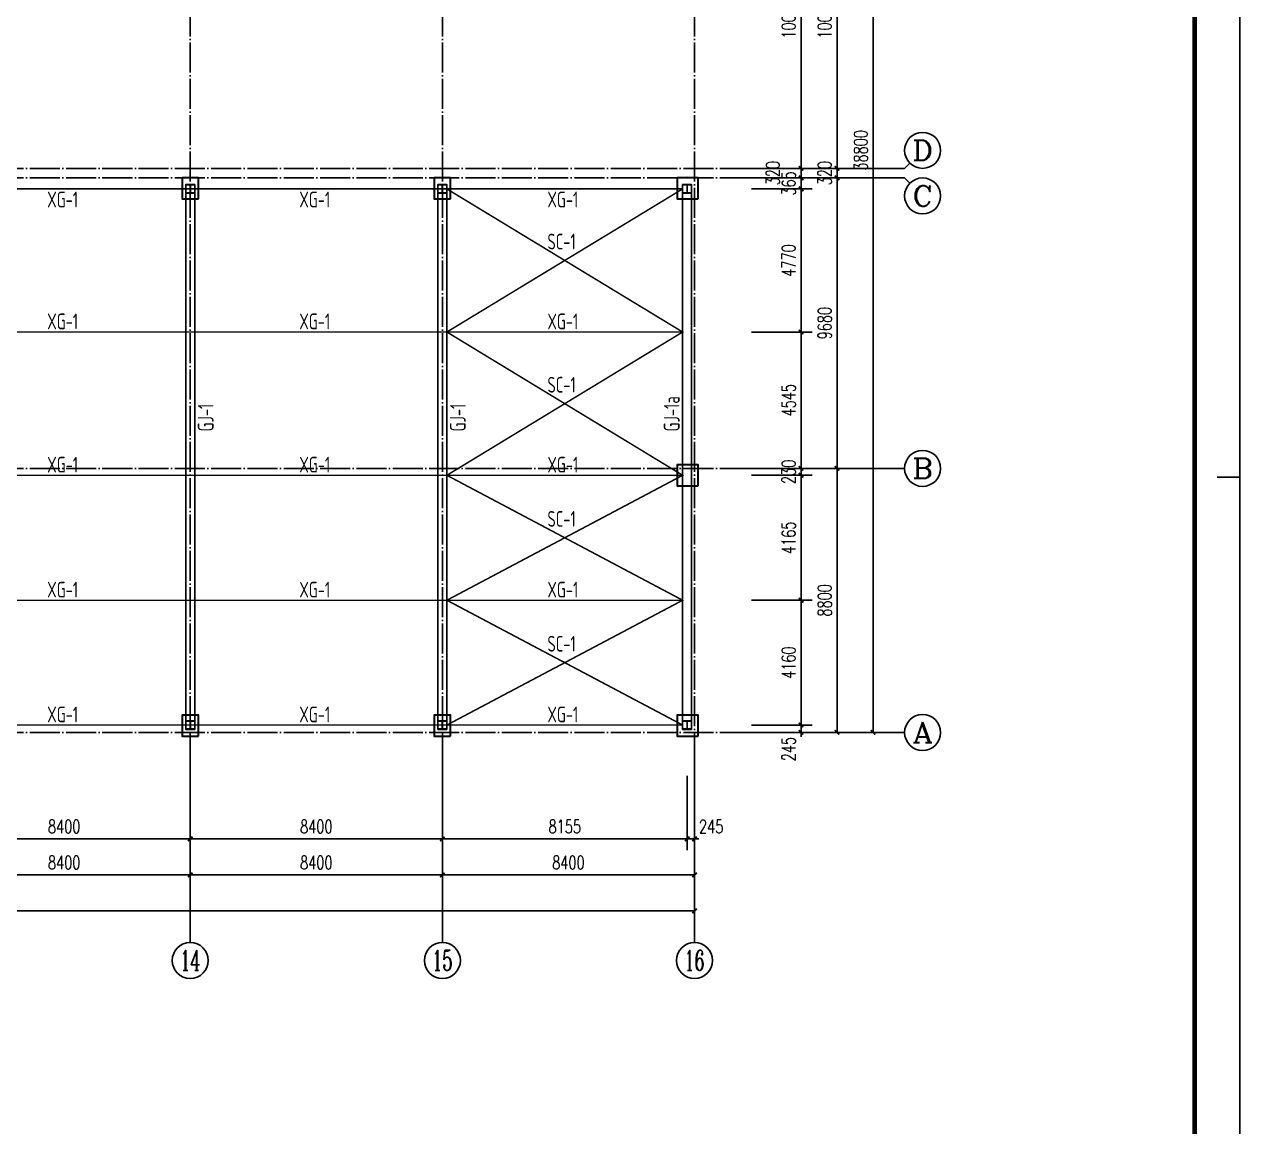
# Model space of a CAD drawing. Extents: x 712773 to 1022356, y -298958 to 209542.
# Drawn here: x 981862 to 1022356, y -123958 to -87216 of the extents above; entities that cross this region are included whole.
import ezdxf
from ezdxf.enums import TextEntityAlignment as Align

# ---------------------------------------------------------------- set-up
doc = ezdxf.new("R2010")
doc.units = 0
doc.header["$LTSCALE"] = 500
doc.header["$MEASUREMENT"] = 0
doc.linetypes.add('DOTE', pattern=[2.42, 2, -0.2, 0.02, -0.2])
doc.layers.get('0').update_dxf_attribs({"linetype": 'CONTINUOUS'})
doc.layers.get('DEFPOINTS').update_dxf_attribs({"linetype": 'CONTINUOUS'})
doc.layers.add('0S-柱-线', color=50, linetype='CONTINUOUS', lineweight=30)
for name, color, linetype in [('2001', 4, 'CONTINUOUS'), ('AXIS', 3, 'CONTINUOUS'), ('AXIS_TEXT', 7, 'CONTINUOUS'), ('CAMERA', 6, 'CONTINUOUS'), ('DOTE', 1, 'DOTE'), ('PUB_TEXT', 7, 'CONTINUOUS'), ('S-HOLE', 5, 'CONTINUOUS'), ('T-TK', 157, 'CONTINUOUS'), ('照明平面标注层', 111, 'CONTINUOUS'), ('钢架', 7, 'CONTINUOUS')]:
    doc.layers.add(name, color=color, linetype=linetype)
doc.styles.add('_TCH_AXIS', font='COMPLEX', dxfattribs={"bigfont": 'GBCBIG'})
doc.styles.add('_TCH_DIM_T3', font='SIMPLEX', dxfattribs={"width": 0.705882, "bigfont": 'GBCBIG'})
doc.styles.add('COMPLEX', font='COMPLEX')
doc.styles.add('TSSD_Rein', font='tssdeng.shx', dxfattribs={"width": 0.7, "bigfont": 'hztxt.shx'})
doc.dimstyles.new('_TCH_ARCH&&150', dxfattribs={"dimtxt": 446.25, "dimasz": 150, "dimexe": 375, "dimexo": 450, "dimgap": 189.375, "dimtad": 1, "dimdec": 0, "dimzin": 0, "dimdsep": 46, "dimtxsty": '_TCH_DIM_T3', "dimblk": 'ARCHTICK', "dimcen": 0.09, "dimclrt": 7, "dimazin": 2, "dimtfac": 1, "dimtdec": 0, "dimtix": 1, "dimtmove": 2, "dimatfit": 3, "dimfxl": 0, "dimtolj": 1, "dimtzin": 0, "dimarcsym": 0})

# ---------------------------------------------------------------- blocks, each defined once
blk = doc.blocks.new('A1E图框')
at = {"layer": 'T-TK'}
for p, q in [((118900, -84100), (118900, -24700)), ((118900, -54400), (118400, -54400))]:
    blk.add_line(p, q, dxfattribs=at)
at = {"layer": 'T-TK', "const_width": 100}
blk.add_lwpolyline([(37300, -83100), (117900, -83100), (117900, -25700), (37300, -25700)], close=True, dxfattribs=at)
blk = doc.blocks.new('aweffewgfag')
at = {"layer": '0S-柱-线'}
for points in [[(1044440, -274073), (1044440, -273373), (1043890, -273373), (1043890, -274073)], [(1052840, -274073), (1052840, -273373), (1052290, -273373), (1052290, -274073)], [(1061085, -274073), (1061085, -273373), (1060385, -273373), (1060385, -274073)], [(1061085, -283633), (1061085, -282933), (1060385, -282933), (1060385, -283633)], [(1044440, -291973), (1044440, -291273), (1043890, -291273), (1043890, -291973)], [(1052840, -291973), (1052840, -291273), (1052290, -291273), (1052290, -291973)], [(1061085, -291973), (1061085, -291273), (1060385, -291273), (1060385, -291973)]]:
    blk.add_lwpolyline(points, close=True, dxfattribs=at)
blk = doc.blocks.new('_ArchTick')
at = {"color": 0, "linetype": 'ByBlock', "const_width": 0.4}
blk.add_lwpolyline([(-0.5, -0.5), (0.5, 0.5)], dxfattribs=at)
blk = doc.blocks.new('*D377')
at = {"layer": 'AXIS', "color": 0, "lineweight": -2, "transparency": 16777216}
for p, q in [((1005641, -72017), (1010516, -72017)), ((1010141, -110817), (1010141, -72017)), ((1005641, -110817), (1010516, -110817))]:
    blk.add_line(p, q, dxfattribs=at)
at = {"layer": 'DEFPOINTS', "color": 0, "transparency": 16777216}
for p in [(1005191, -72017), (1010141, -72017), (1005191, -110817)]:
    blk.add_point(p, dxfattribs=at)
at = {"layer": 'AXIS', "color": 0, "lineweight": -2, "transparency": 16777216, "xscale": 150, "yscale": 150, "zscale": 150}
for p, rotation in [((1010141, -72017), 90), ((1010141, -110817), 270)]:
    blk.add_blockref('_ArchTick', p, dxfattribs=dict(at, rotation=rotation))
at = {"layer": 'AXIS', "color": 7, "transparency": 16777216, "insert": (1009729, -91417), "char_height": 446.2, "attachment_point": 5, "rotation": 90, "style": '_TCH_DIM_T3'}
blk.add_mtext('\\A1;38800', dxfattribs=at)
blk = doc.blocks.new('*D378')
at = {"layer": 'AXIS', "color": 0, "lineweight": -2, "transparency": 16777216}
for p, q in [((1005641, -102017), (1009316, -102017)), ((1008941, -110817), (1008941, -102017)), ((1005641, -110817), (1009316, -110817))]:
    blk.add_line(p, q, dxfattribs=at)
at = {"layer": 'DEFPOINTS', "color": 0, "transparency": 16777216}
for p in [(1005191, -102017), (1008941, -102017), (1005191, -110817)]:
    blk.add_point(p, dxfattribs=at)
at = {"layer": 'AXIS', "color": 0, "lineweight": -2, "transparency": 16777216, "xscale": 150, "yscale": 150, "zscale": 150}
for p, rotation in [((1008941, -102017), 90), ((1008941, -110817), 270)]:
    blk.add_blockref('_ArchTick', p, dxfattribs=dict(at, rotation=rotation))
at = {"layer": 'AXIS', "color": 7, "transparency": 16777216, "insert": (1008529, -106417), "char_height": 446.2, "attachment_point": 5, "rotation": 90, "style": '_TCH_DIM_T3'}
blk.add_mtext('\\A1;8800', dxfattribs=at)
blk = doc.blocks.new('*D379')
at = {"layer": 'AXIS', "color": 0, "lineweight": -2, "transparency": 16777216}
for p, q in [((1005641, -92337), (1009316, -92337)), ((1008941, -102017), (1008941, -92337)), ((1005641, -102017), (1009316, -102017))]:
    blk.add_line(p, q, dxfattribs=at)
at = {"layer": 'DEFPOINTS', "color": 0, "transparency": 16777216}
for p in [(1005191, -92337), (1008941, -92337), (1005191, -102017)]:
    blk.add_point(p, dxfattribs=at)
at = {"layer": 'AXIS', "color": 0, "lineweight": -2, "transparency": 16777216, "xscale": 150, "yscale": 150, "zscale": 150}
for p, rotation in [((1008941, -92337), 90), ((1008941, -102017), 270)]:
    blk.add_blockref('_ArchTick', p, dxfattribs=dict(at, rotation=rotation))
at = {"layer": 'AXIS', "color": 7, "transparency": 16777216, "insert": (1008529, -97177), "char_height": 446.2, "attachment_point": 5, "rotation": 90, "style": '_TCH_DIM_T3'}
blk.add_mtext('\\A1;9680', dxfattribs=at)
blk = doc.blocks.new('*D380')
at = {"layer": 'AXIS', "color": 0, "lineweight": -2, "transparency": 16777216}
for p, q in [((1008941, -92017), (1008941, -91867)), ((1005641, -92017), (1009316, -92017)), ((1008941, -92337), (1008941, -92017)), ((1005641, -92337), (1009316, -92337)), ((1008941, -92337), (1008941, -92487))]:
    blk.add_line(p, q, dxfattribs=at)
at = {"layer": 'DEFPOINTS', "color": 0, "transparency": 16777216}
for p in [(1005191, -92017), (1008941, -92017), (1005191, -92337)]:
    blk.add_point(p, dxfattribs=at)
at = {"layer": 'AXIS', "color": 0, "lineweight": -2, "transparency": 16777216, "xscale": 150, "yscale": 150, "zscale": 150}
for p, rotation in [((1008941, -92017), 270), ((1008941, -92337), 90)]:
    blk.add_blockref('_ArchTick', p, dxfattribs=dict(at, rotation=rotation))
at = {"layer": 'AXIS', "color": 7, "transparency": 16777216, "insert": (1008529, -92177), "char_height": 446.2, "attachment_point": 5, "rotation": 90, "style": '_TCH_DIM_T3'}
blk.add_mtext('\\A1;320', dxfattribs=at)
blk = doc.blocks.new('*D381')
at = {"layer": 'AXIS', "color": 0, "lineweight": -2, "transparency": 16777216}
for p, q in [((1005641, -82017), (1009316, -82017)), ((1008941, -92017), (1008941, -82017)), ((1005641, -92017), (1009316, -92017))]:
    blk.add_line(p, q, dxfattribs=at)
at = {"layer": 'DEFPOINTS', "color": 0, "transparency": 16777216}
for p in [(1005191, -82017), (1008941, -82017), (1005191, -92017)]:
    blk.add_point(p, dxfattribs=at)
at = {"layer": 'AXIS', "color": 0, "lineweight": -2, "transparency": 16777216, "xscale": 150, "yscale": 150, "zscale": 150}
for p, rotation in [((1008941, -82017), 90), ((1008941, -92017), 270)]:
    blk.add_blockref('_ArchTick', p, dxfattribs=dict(at, rotation=rotation))
at = {"layer": 'AXIS', "color": 7, "transparency": 16777216, "insert": (1008529, -87017), "char_height": 446.2, "attachment_point": 5, "rotation": 90, "style": '_TCH_DIM_T3'}
blk.add_mtext('\\A1;10000', dxfattribs=at)
blk = doc.blocks.new('*D385')
at = {"layer": 'AXIS', "color": 0, "lineweight": -2, "transparency": 16777216}
for p, q in [((928591, -112267), (928591, -117142)), ((1004191, -112267), (1004191, -117142)), ((928591, -116767), (1004191, -116767))]:
    blk.add_line(p, q, dxfattribs=at)
at = {"layer": 'DEFPOINTS', "color": 0, "transparency": 16777216}
for p in [(928591, -111817), (1004191, -111817), (1004191, -116767)]:
    blk.add_point(p, dxfattribs=at)
at = {"layer": 'AXIS', "color": 0, "lineweight": -2, "transparency": 16777216, "xscale": 150, "yscale": 150, "zscale": 150, "rotation": 180}
blk.add_blockref('_ArchTick', (928591, -116767), dxfattribs=at)
at = {"layer": 'AXIS', "color": 0, "lineweight": -2, "transparency": 16777216, "xscale": 150, "yscale": 150, "zscale": 150}
blk.add_blockref('_ArchTick', (1004191, -116767), dxfattribs=at)
at = {"layer": 'AXIS', "color": 7, "transparency": 16777216, "insert": (966391, -116355), "char_height": 446.2, "attachment_point": 5, "style": '_TCH_DIM_T3'}
blk.add_mtext('\\A1;75600', dxfattribs=at)
blk = doc.blocks.new('*D393')
at = {"layer": 'AXIS', "color": 0, "lineweight": -2, "transparency": 16777216}
for p, q in [((978991, -112267), (978991, -115942)), ((987391, -112267), (987391, -115942)), ((978991, -115567), (987391, -115567))]:
    blk.add_line(p, q, dxfattribs=at)
at = {"layer": 'DEFPOINTS', "color": 0, "transparency": 16777216}
for p in [(978991, -111817), (987391, -111817), (987391, -115567)]:
    blk.add_point(p, dxfattribs=at)
at = {"layer": 'AXIS', "color": 0, "lineweight": -2, "transparency": 16777216, "xscale": 150, "yscale": 150, "zscale": 150, "rotation": 180}
blk.add_blockref('_ArchTick', (978991, -115567), dxfattribs=at)
at = {"layer": 'AXIS', "color": 0, "lineweight": -2, "transparency": 16777216, "xscale": 150, "yscale": 150, "zscale": 150}
blk.add_blockref('_ArchTick', (987391, -115567), dxfattribs=at)
at = {"layer": 'AXIS', "color": 7, "transparency": 16777216, "insert": (983191, -115155), "char_height": 446.2, "attachment_point": 5, "style": '_TCH_DIM_T3'}
blk.add_mtext('\\A1;8400', dxfattribs=at)
blk = doc.blocks.new('*D394')
at = {"layer": 'AXIS', "color": 0, "lineweight": -2, "transparency": 16777216}
for p, q in [((987391, -112267), (987391, -115942)), ((995791, -112267), (995791, -115942)), ((987391, -115567), (995791, -115567))]:
    blk.add_line(p, q, dxfattribs=at)
at = {"layer": 'DEFPOINTS', "color": 0, "transparency": 16777216}
for p in [(987391, -111817), (995791, -111817), (995791, -115567)]:
    blk.add_point(p, dxfattribs=at)
at = {"layer": 'AXIS', "color": 0, "lineweight": -2, "transparency": 16777216, "xscale": 150, "yscale": 150, "zscale": 150, "rotation": 180}
blk.add_blockref('_ArchTick', (987391, -115567), dxfattribs=at)
at = {"layer": 'AXIS', "color": 0, "lineweight": -2, "transparency": 16777216, "xscale": 150, "yscale": 150, "zscale": 150}
blk.add_blockref('_ArchTick', (995791, -115567), dxfattribs=at)
at = {"layer": 'AXIS', "color": 7, "transparency": 16777216, "insert": (991591, -115155), "char_height": 446.2, "attachment_point": 5, "style": '_TCH_DIM_T3'}
blk.add_mtext('\\A1;8400', dxfattribs=at)
blk = doc.blocks.new('*D395')
at = {"layer": 'AXIS', "color": 0, "lineweight": -2, "transparency": 16777216}
for p, q in [((995791, -112267), (995791, -115942)), ((1004191, -112267), (1004191, -115942)), ((995791, -115567), (1004191, -115567))]:
    blk.add_line(p, q, dxfattribs=at)
at = {"layer": 'DEFPOINTS', "color": 0, "transparency": 16777216}
for p in [(995791, -111817), (1004191, -111817), (1004191, -115567)]:
    blk.add_point(p, dxfattribs=at)
at = {"layer": 'AXIS', "color": 0, "lineweight": -2, "transparency": 16777216, "xscale": 150, "yscale": 150, "zscale": 150, "rotation": 180}
blk.add_blockref('_ArchTick', (995791, -115567), dxfattribs=at)
at = {"layer": 'AXIS', "color": 0, "lineweight": -2, "transparency": 16777216, "xscale": 150, "yscale": 150, "zscale": 150}
blk.add_blockref('_ArchTick', (1004191, -115567), dxfattribs=at)
at = {"layer": 'AXIS', "color": 7, "transparency": 16777216, "insert": (999991, -115155), "char_height": 446.2, "attachment_point": 5, "style": '_TCH_DIM_T3'}
blk.add_mtext('\\A1;8400', dxfattribs=at)
blk = doc.blocks.new('*D448')
at = {"layer": 'AXIS', "color": 0, "lineweight": -2, "transparency": 16777216}
for p, q in [((1007741, -110572), (1007741, -110422)), ((1006091, -110572), (1008116, -110572)), ((1006091, -110817), (1008116, -110817)), ((1007741, -110817), (1007741, -110572)), ((1007741, -110817), (1007741, -110967))]:
    blk.add_line(p, q, dxfattribs=at)
at = {"layer": 'DEFPOINTS', "color": 0, "transparency": 16777216}
for p in [(1005641, -110572), (1005641, -110817), (1007741, -110572)]:
    blk.add_point(p, dxfattribs=at)
at = {"layer": 'AXIS', "color": 0, "lineweight": -2, "transparency": 16777216, "xscale": 150, "yscale": 150, "zscale": 150}
for p, rotation in [((1007741, -110572), 270), ((1007741, -110817), 90)]:
    blk.add_blockref('_ArchTick', p, dxfattribs=dict(at, rotation=rotation))
at = {"layer": 'AXIS', "color": 7, "transparency": 16777216, "insert": (1007329, -111372), "char_height": 446.2, "attachment_point": 5, "rotation": 90, "style": '_TCH_DIM_T3'}
blk.add_mtext('\\A1;245', dxfattribs=at)
blk = doc.blocks.new('*D449')
at = {"layer": 'AXIS', "color": 0, "lineweight": -2, "transparency": 16777216}
for p, q in [((1006091, -106412), (1008116, -106412)), ((1007741, -110572), (1007741, -106412)), ((1006091, -110572), (1008116, -110572))]:
    blk.add_line(p, q, dxfattribs=at)
at = {"layer": 'DEFPOINTS', "color": 0, "transparency": 16777216}
for p in [(1005641, -106412), (1007741, -106412), (1005641, -110572)]:
    blk.add_point(p, dxfattribs=at)
at = {"layer": 'AXIS', "color": 0, "lineweight": -2, "transparency": 16777216, "xscale": 150, "yscale": 150, "zscale": 150}
for p, rotation in [((1007741, -106412), 90), ((1007741, -110572), 270)]:
    blk.add_blockref('_ArchTick', p, dxfattribs=dict(at, rotation=rotation))
at = {"layer": 'AXIS', "color": 7, "transparency": 16777216, "insert": (1007329, -108492), "char_height": 446.2, "attachment_point": 5, "rotation": 90, "style": '_TCH_DIM_T3'}
blk.add_mtext('\\A1;4160', dxfattribs=at)
blk = doc.blocks.new('*D450')
at = {"layer": 'AXIS', "color": 0, "lineweight": -2, "transparency": 16777216}
for p, q in [((1006091, -102247), (1008116, -102247)), ((1007741, -106412), (1007741, -102247)), ((1006091, -106412), (1008116, -106412))]:
    blk.add_line(p, q, dxfattribs=at)
at = {"layer": 'DEFPOINTS', "color": 0, "transparency": 16777216}
for p in [(1005641, -102247), (1007741, -102247), (1005641, -106412)]:
    blk.add_point(p, dxfattribs=at)
at = {"layer": 'AXIS', "color": 0, "lineweight": -2, "transparency": 16777216, "xscale": 150, "yscale": 150, "zscale": 150}
for p, rotation in [((1007741, -102247), 90), ((1007741, -106412), 270)]:
    blk.add_blockref('_ArchTick', p, dxfattribs=dict(at, rotation=rotation))
at = {"layer": 'AXIS', "color": 7, "transparency": 16777216, "insert": (1007329, -104330), "char_height": 446.2, "attachment_point": 5, "rotation": 90, "style": '_TCH_DIM_T3'}
blk.add_mtext('\\A1;4165', dxfattribs=at)
blk = doc.blocks.new('*D451')
at = {"layer": 'AXIS', "color": 0, "lineweight": -2, "transparency": 16777216}
for p, q in [((1006091, -102017), (1008116, -102017)), ((1007741, -102017), (1007741, -101867)), ((1007741, -102247), (1007741, -102017)), ((1006091, -102247), (1008116, -102247)), ((1007741, -102247), (1007741, -102397))]:
    blk.add_line(p, q, dxfattribs=at)
at = {"layer": 'DEFPOINTS', "color": 0, "transparency": 16777216}
for p in [(1005641, -102017), (1007741, -102017), (1005641, -102247)]:
    blk.add_point(p, dxfattribs=at)
at = {"layer": 'AXIS', "color": 0, "lineweight": -2, "transparency": 16777216, "xscale": 150, "yscale": 150, "zscale": 150}
for p, rotation in [((1007741, -102017), 270), ((1007741, -102247), 90)]:
    blk.add_blockref('_ArchTick', p, dxfattribs=dict(at, rotation=rotation))
at = {"layer": 'AXIS', "color": 7, "transparency": 16777216, "insert": (1007329, -102132), "char_height": 446.2, "attachment_point": 5, "rotation": 90, "style": '_TCH_DIM_T3'}
blk.add_mtext('\\A1;230', dxfattribs=at)
blk = doc.blocks.new('*D452')
at = {"layer": 'AXIS', "color": 0, "lineweight": -2, "transparency": 16777216}
for p, q in [((1006091, -97472), (1008116, -97472)), ((1007741, -102017), (1007741, -97472)), ((1006091, -102017), (1008116, -102017))]:
    blk.add_line(p, q, dxfattribs=at)
at = {"layer": 'DEFPOINTS', "color": 0, "transparency": 16777216}
for p in [(1005641, -97472), (1007741, -97472), (1005641, -102017)]:
    blk.add_point(p, dxfattribs=at)
at = {"layer": 'AXIS', "color": 0, "lineweight": -2, "transparency": 16777216, "xscale": 150, "yscale": 150, "zscale": 150}
for p, rotation in [((1007741, -97472), 90), ((1007741, -102017), 270)]:
    blk.add_blockref('_ArchTick', p, dxfattribs=dict(at, rotation=rotation))
at = {"layer": 'AXIS', "color": 7, "transparency": 16777216, "insert": (1007329, -99745), "char_height": 446.2, "attachment_point": 5, "rotation": 90, "style": '_TCH_DIM_T3'}
blk.add_mtext('\\A1;4545', dxfattribs=at)
blk = doc.blocks.new('*D453')
at = {"layer": 'AXIS', "color": 0, "lineweight": -2, "transparency": 16777216}
for p, q in [((1006091, -92702), (1008116, -92702)), ((1007741, -97472), (1007741, -92702)), ((1006091, -97472), (1008116, -97472))]:
    blk.add_line(p, q, dxfattribs=at)
at = {"layer": 'DEFPOINTS', "color": 0, "transparency": 16777216}
for p in [(1005641, -92702), (1007741, -92702), (1005641, -97472)]:
    blk.add_point(p, dxfattribs=at)
at = {"layer": 'AXIS', "color": 0, "lineweight": -2, "transparency": 16777216, "xscale": 150, "yscale": 150, "zscale": 150}
for p, rotation in [((1007741, -92702), 90), ((1007741, -97472), 270)]:
    blk.add_blockref('_ArchTick', p, dxfattribs=dict(at, rotation=rotation))
at = {"layer": 'AXIS', "color": 7, "transparency": 16777216, "insert": (1007329, -95087), "char_height": 446.2, "attachment_point": 5, "rotation": 90, "style": '_TCH_DIM_T3'}
blk.add_mtext('\\A1;4770', dxfattribs=at)
blk = doc.blocks.new('*D454')
at = {"layer": 'AXIS', "color": 0, "lineweight": -2, "transparency": 16777216}
for p, q in [((1007741, -92337), (1007741, -92187)), ((1006091, -92337), (1008116, -92337)), ((1006091, -92702), (1008116, -92702)), ((1007741, -92702), (1007741, -92337)), ((1007741, -92702), (1007741, -92852))]:
    blk.add_line(p, q, dxfattribs=at)
at = {"layer": 'DEFPOINTS', "color": 0, "transparency": 16777216}
for p in [(1005641, -92337), (1005641, -92702), (1007741, -92337)]:
    blk.add_point(p, dxfattribs=at)
at = {"layer": 'AXIS', "color": 0, "lineweight": -2, "transparency": 16777216, "xscale": 150, "yscale": 150, "zscale": 150}
for p, rotation in [((1007741, -92337), 270), ((1007741, -92702), 90)]:
    blk.add_blockref('_ArchTick', p, dxfattribs=dict(at, rotation=rotation))
at = {"layer": 'AXIS', "color": 7, "transparency": 16777216, "insert": (1007329, -92520), "char_height": 446.2, "attachment_point": 5, "rotation": 90, "style": '_TCH_DIM_T3'}
blk.add_mtext('\\A1;365', dxfattribs=at)
blk = doc.blocks.new('*D455')
at = {"layer": 'AXIS', "color": 0, "lineweight": -2, "transparency": 16777216}
for p, q in [((1007741, -92017), (1007741, -91867)), ((1006091, -92017), (1008116, -92017)), ((1007741, -92337), (1007741, -92017)), ((1006091, -92337), (1008116, -92337)), ((1007741, -92337), (1007741, -92487))]:
    blk.add_line(p, q, dxfattribs=at)
at = {"layer": 'DEFPOINTS', "color": 0, "transparency": 16777216}
for p in [(1005641, -92017), (1007741, -92017), (1005641, -92337)]:
    blk.add_point(p, dxfattribs=at)
at = {"layer": 'AXIS', "color": 0, "lineweight": -2, "transparency": 16777216, "xscale": 150, "yscale": 150, "zscale": 150}
for p, rotation in [((1007741, -92017), 270), ((1007741, -92337), 90)]:
    blk.add_blockref('_ArchTick', p, dxfattribs=dict(at, rotation=rotation))
at = {"layer": 'AXIS', "color": 7, "transparency": 16777216, "insert": (1006804, -92177), "char_height": 446.2, "attachment_point": 5, "rotation": 90, "style": '_TCH_DIM_T3'}
blk.add_mtext('\\A1;320', dxfattribs=at)
blk = doc.blocks.new('*D456')
at = {"layer": 'AXIS', "color": 0, "lineweight": -2, "transparency": 16777216}
for p, q in [((1006091, -82017), (1008116, -82017)), ((1007741, -92017), (1007741, -82017)), ((1006091, -92017), (1008116, -92017))]:
    blk.add_line(p, q, dxfattribs=at)
at = {"layer": 'DEFPOINTS', "color": 0, "transparency": 16777216}
for p in [(1005641, -82017), (1007741, -82017), (1005641, -92017)]:
    blk.add_point(p, dxfattribs=at)
at = {"layer": 'AXIS', "color": 0, "lineweight": -2, "transparency": 16777216, "xscale": 150, "yscale": 150, "zscale": 150}
for p, rotation in [((1007741, -82017), 90), ((1007741, -92017), 270)]:
    blk.add_blockref('_ArchTick', p, dxfattribs=dict(at, rotation=rotation))
at = {"layer": 'AXIS', "color": 7, "transparency": 16777216, "insert": (1007329, -87017), "char_height": 446.2, "attachment_point": 5, "rotation": 90, "style": '_TCH_DIM_T3'}
blk.add_mtext('\\A1;10000', dxfattribs=at)
blk = doc.blocks.new('*D598')
at = {"layer": 'AXIS', "color": 0, "lineweight": -2, "transparency": 16777216}
for p, q in [((978991, -112267), (978991, -114742)), ((987391, -112267), (987391, -114742)), ((978991, -114367), (987391, -114367))]:
    blk.add_line(p, q, dxfattribs=at)
at = {"layer": 'DEFPOINTS', "color": 0, "transparency": 16777216}
for p in [(978991, -111817), (987391, -111817), (987391, -114367)]:
    blk.add_point(p, dxfattribs=at)
at = {"layer": 'AXIS', "color": 0, "lineweight": -2, "transparency": 16777216, "xscale": 150, "yscale": 150, "zscale": 150, "rotation": 180}
blk.add_blockref('_ArchTick', (978991, -114367), dxfattribs=at)
at = {"layer": 'AXIS', "color": 0, "lineweight": -2, "transparency": 16777216, "xscale": 150, "yscale": 150, "zscale": 150}
blk.add_blockref('_ArchTick', (987391, -114367), dxfattribs=at)
at = {"layer": 'AXIS', "color": 7, "transparency": 16777216, "insert": (983191, -113955), "char_height": 446.2, "attachment_point": 5, "style": '_TCH_DIM_T3'}
blk.add_mtext('\\A1;8400', dxfattribs=at)
blk = doc.blocks.new('*D599')
at = {"layer": 'AXIS', "color": 0, "lineweight": -2, "transparency": 16777216}
for p, q in [((987391, -112267), (987391, -114742)), ((995791, -112267), (995791, -114742)), ((987391, -114367), (995791, -114367))]:
    blk.add_line(p, q, dxfattribs=at)
at = {"layer": 'DEFPOINTS', "color": 0, "transparency": 16777216}
for p in [(987391, -111817), (995791, -111817), (995791, -114367)]:
    blk.add_point(p, dxfattribs=at)
at = {"layer": 'AXIS', "color": 0, "lineweight": -2, "transparency": 16777216, "xscale": 150, "yscale": 150, "zscale": 150, "rotation": 180}
blk.add_blockref('_ArchTick', (987391, -114367), dxfattribs=at)
at = {"layer": 'AXIS', "color": 0, "lineweight": -2, "transparency": 16777216, "xscale": 150, "yscale": 150, "zscale": 150}
blk.add_blockref('_ArchTick', (995791, -114367), dxfattribs=at)
at = {"layer": 'AXIS', "color": 7, "transparency": 16777216, "insert": (991591, -113955), "char_height": 446.2, "attachment_point": 5, "style": '_TCH_DIM_T3'}
blk.add_mtext('\\A1;8400', dxfattribs=at)
blk = doc.blocks.new('*D600')
at = {"layer": 'AXIS', "color": 0, "lineweight": -2, "transparency": 16777216}
for p, q in [((995791, -112267), (995791, -114742)), ((1003946, -112267), (1003946, -114742)), ((995791, -114367), (1003946, -114367))]:
    blk.add_line(p, q, dxfattribs=at)
at = {"layer": 'DEFPOINTS', "color": 0, "transparency": 16777216}
for p in [(995791, -111817), (1003946, -111817), (1003946, -114367)]:
    blk.add_point(p, dxfattribs=at)
at = {"layer": 'AXIS', "color": 0, "lineweight": -2, "transparency": 16777216, "xscale": 150, "yscale": 150, "zscale": 150, "rotation": 180}
blk.add_blockref('_ArchTick', (995791, -114367), dxfattribs=at)
at = {"layer": 'AXIS', "color": 0, "lineweight": -2, "transparency": 16777216, "xscale": 150, "yscale": 150, "zscale": 150}
blk.add_blockref('_ArchTick', (1003946, -114367), dxfattribs=at)
at = {"layer": 'AXIS', "color": 7, "transparency": 16777216, "insert": (999869, -113955), "char_height": 446.2, "attachment_point": 5, "style": '_TCH_DIM_T3'}
blk.add_mtext('\\A1;8155', dxfattribs=at)
blk = doc.blocks.new('*D601')
at = {"layer": 'AXIS', "color": 0, "lineweight": -2, "transparency": 16777216}
for p, q in [((1003946, -112267), (1003946, -114742)), ((1004191, -112267), (1004191, -114742)), ((1003946, -114367), (1003796, -114367)), ((1003946, -114367), (1004191, -114367)), ((1004191, -114367), (1004341, -114367))]:
    blk.add_line(p, q, dxfattribs=at)
at = {"layer": 'DEFPOINTS', "color": 0, "transparency": 16777216}
for p in [(1003946, -111817), (1004191, -111817), (1004191, -114367)]:
    blk.add_point(p, dxfattribs=at)
at = {"layer": 'AXIS', "color": 0, "lineweight": -2, "transparency": 16777216, "xscale": 150, "yscale": 150, "zscale": 150}
blk.add_blockref('_ArchTick', (1003946, -114367), dxfattribs=at)
at = {"layer": 'AXIS', "color": 0, "lineweight": -2, "transparency": 16777216, "xscale": 150, "yscale": 150, "zscale": 150, "rotation": 180}
blk.add_blockref('_ArchTick', (1004191, -114367), dxfattribs=at)
at = {"layer": 'AXIS', "color": 7, "transparency": 16777216, "insert": (1004746, -113955), "char_height": 446.2, "attachment_point": 5, "style": '_TCH_DIM_T3'}
blk.add_mtext('\\A1;245', dxfattribs=at)
blk = doc.blocks.new('_AXISO')
blk.add_circle((0, 0), 0.5)
at = {"layer": 'AXIS_TEXT', "style": 'COMPLEX', "width": 1.302083}
blk.add_attdef('A', text='', height=0.56, dxfattribs=at).set_placement((-0.25, -0.28), (0.25, -0.28), align=Align.FIT)

msp = doc.modelspace()

# ---------------------------------------------------------------- linework, layer by layer
at = {"layer": '2001'}
for points in [[(987541.1, -110717), (987241.1, -110717), (987241.1, -92557), (987541.1, -92557)], [(995941.1, -110717), (995641.1, -110717), (995641.1, -92557), (995941.1, -92557)], [(1004096.1, -110717), (1003796.1, -110717), (1003796.1, -92557), (1004096.1, -92557)]]:
    msp.add_lwpolyline(points, close=True, dxfattribs=at)
at = {"layer": 'AXIS'}
for p, q in [((1011366.8, -91841.3), (1011191.1, -92017)), ((1005191.1, -92017), (1011191.1, -92017)), ((1005191.1, -92337), (1011191.1, -92337)), ((1011366.8, -92512.8), (1011191.1, -92337)), ((1005191.1, -102017), (1011191.1, -102017)), ((1005191.1, -110817), (1011191.1, -110817)), ((987391.1, -111817), (987391.1, -117817)), ((995791.1, -111817), (995791.1, -117817)), ((1004191.1, -111817), (1004191.1, -117817))]:
    msp.add_line(p, q, dxfattribs=at)
at = {"layer": 'CAMERA', "const_width": 50}
for points in [[(1003796.1, -92702), (995941.1, -97472), (1003796.1, -102247), (995941.1, -106412), (1003796.1, -110572)], [(995941.1, -92702), (1003796.1, -97472), (995941.1, -102247), (1003796.1, -106412), (995941.1, -110572)]]:
    msp.add_lwpolyline(points, dxfattribs=at)
at = {"layer": 'DOTE'}
for p, q in [((987391.1, -111817), (987391.1, -71017)), ((995791.1, -111817), (995791.1, -71017)), ((1004191.1, -111817), (1004191.1, -71017)), ((927591.1, -92017), (1005191.1, -92017)), ((927591.1, -92337), (1005191.1, -92337)), ((927591.1, -102017), (1005191.1, -102017)), ((927591.1, -110817), (1005191.1, -110817))]:
    msp.add_line(p, q, dxfattribs=at)
at = {"layer": 'S-HOLE', "const_width": 50}
for points in [[(945786.1, -92702), (1003796.1, -92702)], [(945786.1, -97472), (1003796.1, -97472)], [(945786.1, -102247), (1003796.1, -102247)], [(945786.1, -106412), (1003796.1, -106412)], [(945786.1, -110572), (1003796.1, -110572)]]:
    msp.add_lwpolyline(points, dxfattribs=at)
at = {"layer": '钢架', "color": 4}
for p, q in [((987241.1, -92571), (987241.1, -92557)), ((987241.1, -92557), (987541.1, -92557)), ((987241.1, -92571), (987541.1, -92571)), ((987387.1, -92571), (987387.1, -92833)), ((987395.1, -92571), (987395.1, -92833)), ((987541.1, -92557), (987541.1, -92571)), ((995641.1, -92571), (995641.1, -92557)), ((995641.1, -92557), (995941.1, -92557)), ((995641.1, -92571), (995941.1, -92571)), ((995787.1, -92571), (995787.1, -92833)), ((995795.1, -92571), (995795.1, -92833)), ((995941.1, -92557), (995941.1, -92571)), ((1003796.1, -92571), (1003796.1, -92557)), ((1003796.1, -92557), (1004096.1, -92557)), ((1003796.1, -92571), (1004096.1, -92571)), ((1003942.1, -92571), (1003942.1, -92833)), ((1003950.1, -92571), (1003950.1, -92833)), ((1004096.1, -92557), (1004096.1, -92571)), ((987241.1, -92847), (987241.1, -92833)), ((987541.1, -92833), (987241.1, -92833)), ((987541.1, -92847), (987241.1, -92847)), ((987541.1, -92833), (987541.1, -92847)), ((995641.1, -92847), (995641.1, -92833)), ((995941.1, -92833), (995641.1, -92833)), ((995941.1, -92847), (995641.1, -92847)), ((995941.1, -92833), (995941.1, -92847)), ((1003796.1, -92847), (1003796.1, -92833)), ((1004096.1, -92833), (1003796.1, -92833)), ((1004096.1, -92847), (1003796.1, -92847)), ((1004096.1, -92833), (1004096.1, -92847)), ((987241.1, -110441), (987241.1, -110427)), ((987241.1, -110427), (987541.1, -110427)), ((987241.1, -110441), (987541.1, -110441)), ((987387.1, -110441), (987387.1, -110703)), ((987395.1, -110441), (987395.1, -110703)), ((987541.1, -110427), (987541.1, -110441)), ((995641.1, -110441), (995641.1, -110427)), ((995641.1, -110427), (995941.1, -110427)), ((995641.1, -110441), (995941.1, -110441)), ((995787.1, -110441), (995787.1, -110703)), ((995795.1, -110441), (995795.1, -110703)), ((995941.1, -110427), (995941.1, -110441)), ((1003796.1, -110441), (1003796.1, -110427)), ((1003796.1, -110427), (1004096.1, -110427)), ((1003796.1, -110441), (1004096.1, -110441)), ((1003942.1, -110441), (1003942.1, -110703)), ((1003950.1, -110441), (1003950.1, -110703)), ((1004096.1, -110427), (1004096.1, -110441)), ((987241.1, -110717), (987241.1, -110703)), ((987541.1, -110703), (987241.1, -110703)), ((987541.1, -110717), (987241.1, -110717)), ((987541.1, -110703), (987541.1, -110717)), ((995641.1, -110717), (995641.1, -110703)), ((995941.1, -110703), (995641.1, -110703)), ((995941.1, -110717), (995641.1, -110717)), ((995941.1, -110703), (995941.1, -110717)), ((1003796.1, -110717), (1003796.1, -110703)), ((1004096.1, -110703), (1003796.1, -110703)), ((1004096.1, -110717), (1003796.1, -110717)), ((1004096.1, -110703), (1004096.1, -110717))]:
    msp.add_line(p, q, dxfattribs=at)

# ---------------------------------------------------------------- block references
msp.add_blockref('aweffewgfag', (-56773.5, 181036.3))
at = {"layer": 'AXIS'}
ref = msp.add_blockref('_AXISO', (1011791.1, -91417), dxfattribs=dict(at, xscale=1200, yscale=1200, zscale=1200))
ref.add_attrib('A', 'D', dxfattribs={"layer": 'AXIS_TEXT', "height": 678.8, "style": '_TCH_AXIS', "width": 1.544118}).set_placement((1011451.7, -91756.4), (1012130.5, -91756.4), align=Align.FIT)
ref = msp.add_blockref('_AXISO', (1011791.1, -92937), dxfattribs=dict(at, xscale=1200, yscale=1200, zscale=1200))
ref.add_attrib('A', 'C', dxfattribs={"layer": 'AXIS_TEXT', "height": 678.8, "style": '_TCH_AXIS', "width": 1.75}).set_placement((1011451.7, -93276.4), (1012130.5, -93276.4), align=Align.FIT)
ref = msp.add_blockref('_AXISO', (1011791.1, -102017), dxfattribs=dict(at, xscale=1200, yscale=1200, zscale=1200))
ref.add_attrib('A', 'B', dxfattribs={"layer": 'AXIS_TEXT', "height": 678.8, "style": '_TCH_AXIS', "width": 1.544118}).set_placement((1011451.7, -102356.4), (1012130.5, -102356.4), align=Align.FIT)
ref = msp.add_blockref('_AXISO', (1011791.1, -110817), dxfattribs=dict(at, xscale=1200, yscale=1200, zscale=1200))
ref.add_attrib('A', 'A', dxfattribs={"layer": 'AXIS_TEXT', "height": 678.8, "style": '_TCH_AXIS', "width": 1.458333}).set_placement((1011451.7, -111156.4), (1012130.5, -111156.4), align=Align.FIT)
ref = msp.add_blockref('_AXISO', (987391.1, -118417), dxfattribs=dict(at, xscale=1200, yscale=1200, zscale=1200))
ref.add_attrib('A', '14', dxfattribs={"layer": 'AXIS_TEXT', "height": 678.82, "style": '_TCH_AXIS', "width": 0.846774}).set_placement((987051.7, -118756.4), (987730.5, -118756.4), align=Align.FIT)
ref = msp.add_blockref('_AXISO', (995791.1, -118417), dxfattribs=dict(at, xscale=1200, yscale=1200, zscale=1200))
ref.add_attrib('A', '15', dxfattribs={"layer": 'AXIS_TEXT', "height": 678.82, "style": '_TCH_AXIS', "width": 0.905172}).set_placement((995451.7, -118756.4), (996130.5, -118756.4), align=Align.FIT)
ref = msp.add_blockref('_AXISO', (1004191.1, -118417), dxfattribs=dict(at, xscale=1200, yscale=1200, zscale=1200))
ref.add_attrib('A', '16', dxfattribs={"layer": 'AXIS_TEXT', "height": 678.82, "style": '_TCH_AXIS', "width": 0.905172}).set_placement((1003851.7, -118756.4), (1004530.5, -118756.4), align=Align.FIT)
at = {"layer": '照明平面标注层', "xscale": 1.5, "yscale": 1.5, "zscale": 1.5}
msp.add_blockref('A1E图框', (844005.8, -20707.5), dxfattribs=at)

# ---------------------------------------------------------------- texts
at = {"layer": 'PUB_TEXT', "style": 'TSSD_Rein', "width": 0.7}
for s, p in [('XG-1', (982624.9, -93318.4)), ('XG-1', (991024.9, -93318.4)), ('XG-1', (999290.8, -93318.4)), ('SC-1', (999290.8, -94719.7)), ('XG-1', (982624.9, -97380.6)), ('XG-1', (991024.9, -97380.6)), ('XG-1', (999290.8, -97380.6)), ('SC-1', (999290.8, -99492.2)), ('XG-1', (982624.9, -102155.6)), ('XG-1', (991024.9, -102155.6)), ('XG-1', (999290.8, -102155.6)), ('SC-1', (999290.8, -103962.2)), ('XG-1', (982624.9, -106320.6)), ('XG-1', (991024.9, -106320.6)), ('XG-1', (999290.8, -106320.6)), ('SC-1', (999290.8, -108124.7)), ('XG-1', (982624.9, -110480.6)), ('XG-1', (991024.9, -110480.6)), ('XG-1', (999290.8, -110480.6))]:
    msp.add_text(s, height=525, dxfattribs=at).set_placement(p)
for s, p in [('GJ-1', (988167.7, -100783.9)), ('GJ-1', (996567.7, -100783.9)), ('GJ-1a', (1003694.6, -100783.9))]:
    msp.add_text(s, height=525, rotation=90, dxfattribs=at).set_placement(p)

# ---------------------------------------------------------------- dimensions: what is measured, and where the dimension line sits
at = {"layer": 'AXIS'}
for p1, p2, distance, picture, middle in [((1005191.1, -110817), (1005191.1, -72017), -4950, '*D377', (1009728.6, -91417)), ((1005191.1, -92017), (1005191.1, -82017), -3750, '*D381', (1008528.6, -87017)), ((1005641.1, -92017), (1005641.1, -82017), -2100, '*D456', (1007328.6, -87017)), ((1005191.1, -92337), (1005191.1, -92017), -3750, '*D380', (1008528.6, -92177)), ((1005191.1, -102017), (1005191.1, -92337), -3750, '*D379', (1008528.6, -97177)), ((1005641.1, -92702), (1005641.1, -92337), -2100, '*D454', (1007328.6, -92519.5)), ((1005641.1, -97472), (1005641.1, -92702), -2100, '*D453', (1007328.6, -95087)), ((1005641.1, -102017), (1005641.1, -97472), -2100, '*D452', (1007328.6, -99744.5)), ((1005641.1, -102247), (1005641.1, -102017), -2100, '*D451', (1007328.6, -102132)), ((1005191.1, -110817), (1005191.1, -102017), -3750, '*D378', (1008528.6, -106417)), ((1005641.1, -106412), (1005641.1, -102247), -2100, '*D450', (1007328.6, -104329.5)), ((1005641.1, -110572), (1005641.1, -106412), -2100, '*D449', (1007328.6, -108492)), ((928591.1, -111817), (1004191.1, -111817), -4950, '*D385', (966391.1, -116354.5)), ((978991.1, -111817), (987391.1, -111817), -3750, '*D393', (983191.1, -115154.5)), ((978991.1, -111817), (987391.1, -111817), -2550, '*D598', (983191.1, -113954.5)), ((987391.1, -111817), (995791.1, -111817), -3750, '*D394', (991591.1, -115154.5)), ((987391.1, -111817), (995791.1, -111817), -2550, '*D599', (991591.1, -113954.5)), ((995791.1, -111817), (1004191.1, -111817), -3750, '*D395', (999991.1, -115154.5)), ((995791.1, -111817), (1003946.1, -111817), -2550, '*D600', (999868.6, -113954.5))]:
    dim = msp.add_aligned_dim(p1=p1, p2=p2, distance=distance, dimstyle='_TCH_ARCH&&150', dxfattribs=at)
    dim.commit()
    dim.dimension.update_dxf_attribs({"geometry": picture, "text_midpoint": middle})
for base, p1, p2, angle, picture, middle in [((1007741.1, -92017), (1005641.1, -92337), (1005641.1, -92017), 90, '*D455', (1006803.6, -92177)), ((1007741.1, -110572), (1005641.1, -110817), (1005641.1, -110572), 90, '*D448', (1007328.6, -111372)), ((1004191.1, -114367), (1003946.1, -111817), (1004191.1, -111817), 0, '*D601', (1004746.1, -113954.5))]:
    dim = msp.add_linear_dim(base=base, p1=p1, p2=p2, angle=angle, dimstyle='_TCH_ARCH&&150', dxfattribs=at)
    dim.commit()
    dim.dimension.update_dxf_attribs({"geometry": picture, "text_midpoint": middle, "dimtype": 129})

doc.saveas('drawing.dxf')
